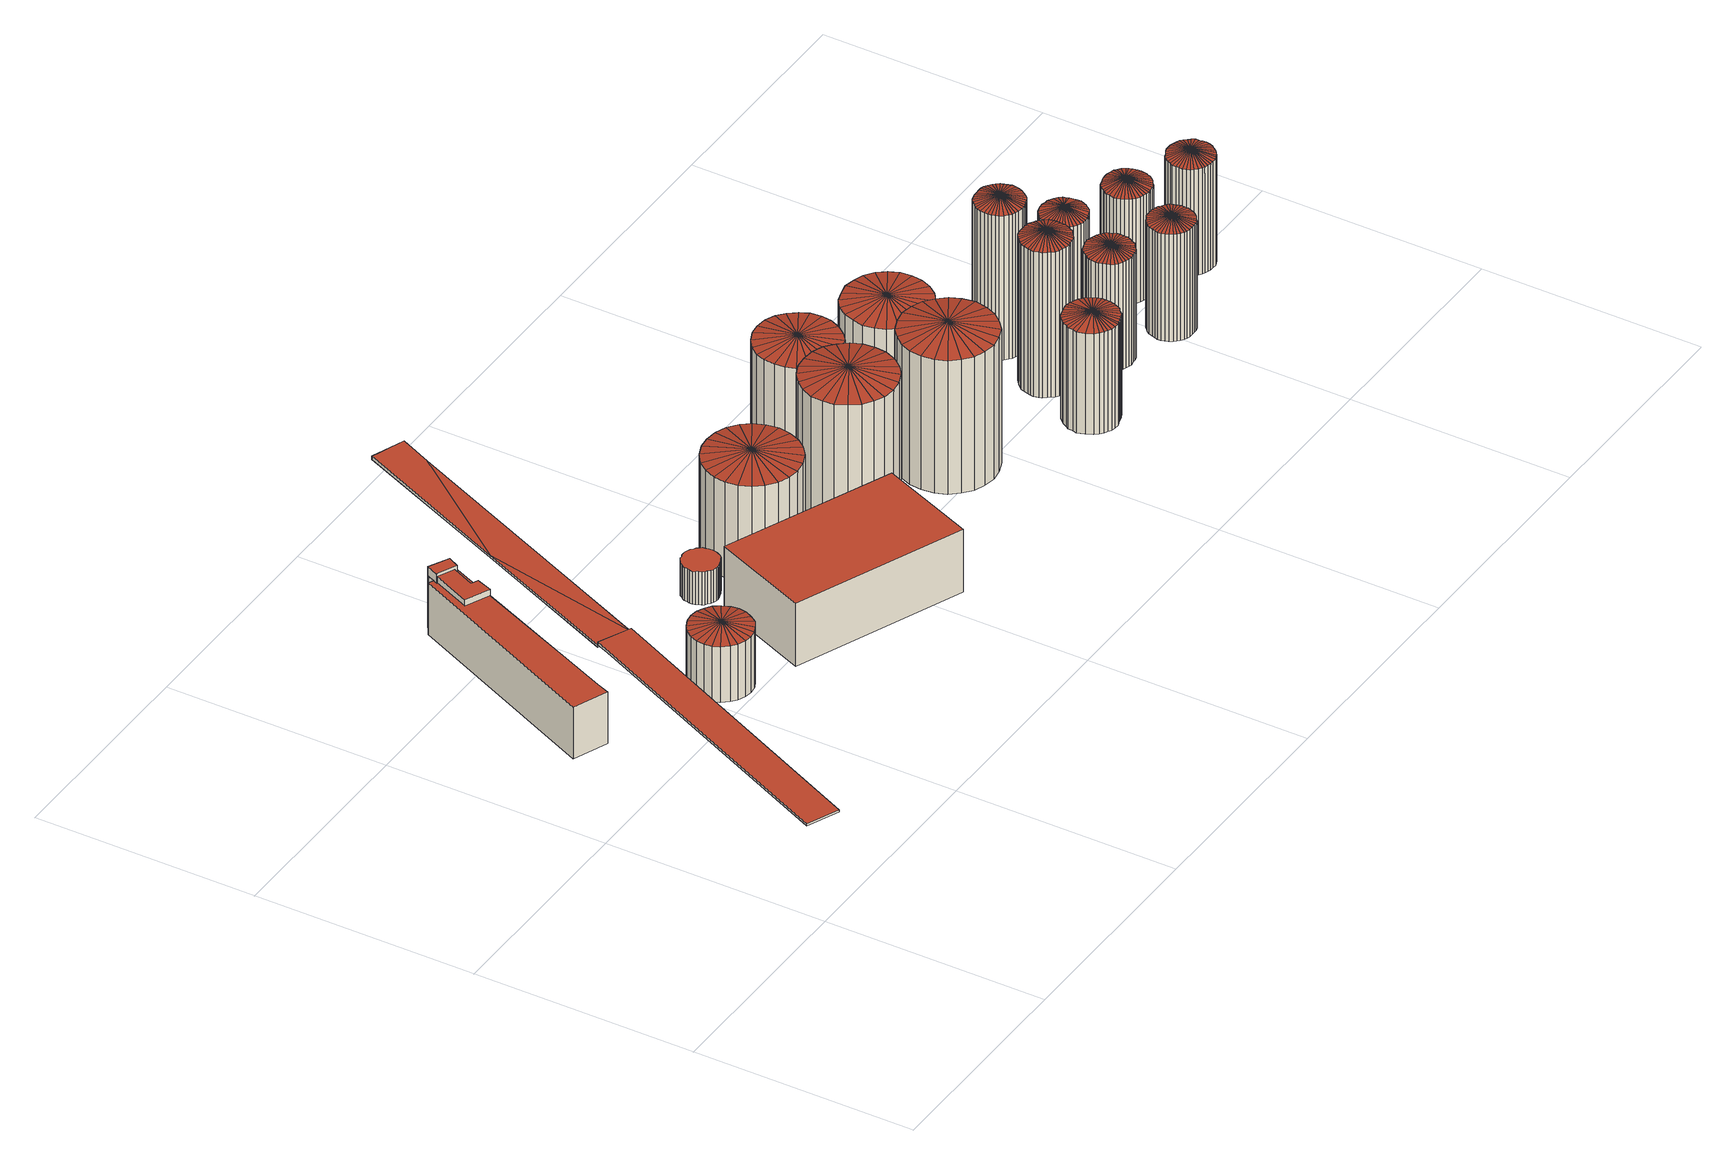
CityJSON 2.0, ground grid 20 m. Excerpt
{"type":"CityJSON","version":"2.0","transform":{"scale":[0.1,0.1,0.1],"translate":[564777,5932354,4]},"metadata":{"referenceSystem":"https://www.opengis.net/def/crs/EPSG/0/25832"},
"CityObjects":{
"building1":{"type":"Building","attributes":{"Grundfläche 2D":"63.641375","Grundhöhe NN":"4.697"},"children":["building1-1","building1-2","building1-3","building1-4"],"geometry":[{"type":"Solid","lod":"3","boundaries":[[[[0,1,2,3,4,5,6,7,8,9,10]],[[1,0,11,12]],[[4,3,2,1,12,13]],[[5,4,13,14]],[[6,5,14,15]],[[7,6,15,16]],[[8,7,16,17]],[[9,8,17,18]],[[10,9,18,19]],[[0,10,19,11]],[[11,19,18,17,16,15,14,13,12]]]],"semantics":{"surfaces":[{"type":"RoofSurface"},{"type":"WallSurface"},{"type":"GroundSurface"}],"values":[[0,1,1,1,1,1,1,1,1,1,2]]}}]},
"building1-1":{"type":"BuildingInstallation","parents":["building1"],"geometry":[{"type":"MultiSurface","lod":"3","boundaries":[[[20,21,22,23,24,25]],[[25,24,26,27]],[[27,2,20,25]],[[2,3,21,20]],[[3,28,22,21]],[[23,22,28,29]]],"semantics":{"surfaces":[{"type":"RoofSurface"},{"type":"WallSurface"}],"values":[0,1,1,1,1,1]}}]},
"building1-2":{"type":"BuildingInstallation","parents":["building1"],"geometry":[{"type":"MultiSurface","lod":"3","boundaries":[[[30,31,32,33,34]],[[7,8,35,32,31]],[[26,24,23,29,36,34,33,32,35]],[[36,5,6,30,34]],[[6,7,31,30]]],"semantics":{"surfaces":[{"type":"RoofSurface"},{"type":"WallSurface"}],"values":[0,1,1,1,1]}}]},
"building1-3":{"type":"BuildingInstallation","parents":["building1"],"geometry":[{"type":"MultiSurface","lod":"3","boundaries":[[[37,38,39,40]],[[41,42,38]],[[42,39,38]],[[37,40,43,44]],[[45,41,38,37,44,46]],[[42,41,45,47]],[[40,39,42,47,48,43]],[[43,48,44]],[[44,48,46]],[[46,47,45]],[[46,48,47]]],"semantics":{"surfaces":[{"type":"RoofSurface"},{"type":"WallSurface"},{"type":"OuterCeilingSurface"}],"values":[0,0,0,1,1,1,1,2,2,2,2]}}]},
"building1-4":{"type":"BuildingInstallation","parents":["building1"],"geometry":[{"type":"MultiSurface","lod":"3","boundaries":[[[49,50,51,52]],[[50,49,53,54]],[[51,50,54,42]],[[52,51,42,41]],[[53,49,52,41,55]],[[55,41,42,54,53]]],"semantics":{"surfaces":[{"type":"RoofSurface"},{"type":"WallSurface"},{"type":"OuterCeilingSurface"}],"values":[0,1,1,1,1,2]}}]},
"building2":{"type":"Building","attributes":{"Grundfläche 2D":"22.966986","Grundhöhe NN":"5.559"},"geometry":[{"type":"Solid","lod":"3","boundaries":[[[[56,57,58]],[[56,59,57]],[[56,58,60]],[[56,60,61]],[[56,61,62]],[[56,62,63]],[[56,63,64]],[[56,64,65]],[[56,65,66]],[[56,66,67]],[[56,67,68]],[[56,68,69]],[[56,69,70]],[[56,70,71]],[[56,71,72]],[[56,72,73]],[[56,73,74]],[[56,74,75]],[[56,75,76]],[[56,76,77]],[[56,77,78]],[[56,78,79]],[[56,79,80]],[[56,80,59]],[[81,82,58,57]],[[83,81,57,59]],[[84,83,59,80]],[[82,85,60,58]],[[85,86,61,60]],[[86,87,62,61]],[[87,88,63,62]],[[88,89,64,63]],[[89,90,65,64]],[[90,91,66,65]],[[91,92,67,66]],[[92,93,68,67]],[[93,94,69,68]],[[94,95,70,69]],[[95,96,71,70]],[[96,97,72,71]],[[97,98,73,72]],[[98,99,74,73]],[[99,100,75,74]],[[100,101,76,75]],[[101,102,77,76]],[[102,103,78,77]],[[103,104,79,78]],[[104,84,80,79]],[[99,98,97,96,95,94,93,92,91,90,89,88,87,86,85,82,81,83,84,104,103,102,101,100]]]],"semantics":{"surfaces":[{"type":"RoofSurface"},{"type":"WallSurface"},{"type":"GroundSurface"}],"values":[[0,0,0,0,0,0,0,0,0,0,0,0,0,0,0,0,0,0,0,0,0,0,0,0,1,1,1,1,1,1,1,1,1,1,1,1,1,1,1,1,1,1,1,1,1,1,1,1,2]]}}]},
"building3":{"type":"Building","attributes":{"Grundfläche 2D":"7.935526","Grundhöhe NN":"4.899"},"geometry":[{"type":"Solid","lod":"3","boundaries":[[[[105,106,107,108,109,110,111,112,113,114,115,116,117,118,119,120,121,122,123,124,125,126,127,128,129,130,131,132,133,134,135,136,137,138,139,140,141,142,143,144]],[[145,146,110,109]],[[146,147,111,110]],[[147,148,112,111]],[[148,149,113,112]],[[149,150,114,113]],[[150,151,115,114]],[[151,152,116,115]],[[152,153,117,116]],[[153,154,118,117]],[[154,155,119,118]],[[155,156,120,119]],[[156,157,121,120]],[[157,158,122,121]],[[158,159,123,122]],[[159,160,124,123]],[[160,161,125,124]],[[161,162,126,125]],[[162,163,127,126]],[[163,164,128,127]],[[164,165,129,128]],[[165,166,130,129]],[[166,167,131,130]],[[167,168,132,131]],[[168,169,133,132]],[[169,170,134,133]],[[170,171,135,134]],[[171,172,136,135]],[[172,173,137,136]],[[173,174,138,137]],[[174,175,139,138]],[[175,176,140,139]],[[176,177,141,140]],[[177,178,142,141]],[[178,179,143,142]],[[179,180,144,143]],[[180,181,105,144]],[[181,182,106,105]],[[183,145,109,108]],[[182,184,107,106]],[[184,183,108,107]],[[178,177,176,175,174,173,172,171,170,169,168,167,166,165,164,163,162,161,160,159,158,157,156,155,154,153,152,151,150,149,148,147,146,145,183,184,182,181,180,179]]]],"semantics":{"surfaces":[{"type":"RoofSurface"},{"type":"WallSurface"},{"type":"GroundSurface"}],"values":[[0,1,1,1,1,1,1,1,1,1,1,1,1,1,1,1,1,1,1,1,1,1,1,1,1,1,1,1,1,1,1,1,1,1,1,1,1,1,1,1,1,2]]}}]},
"building4":{"type":"Building","attributes":{"Grundfläche 2D":"152.375940","Grundhöhe NN":"5.144"},"geometry":[{"type":"Solid","lod":"3","boundaries":[[[[185,186,187,188]],[[189,190,188,187]],[[190,191,185,188]],[[191,192,186,185]],[[192,189,187,186]],[[192,191,190,189]]]],"semantics":{"surfaces":[{"type":"RoofSurface"},{"type":"WallSurface"},{"type":"GroundSurface"}],"values":[[0,1,1,1,1,2]]}}]},
"building5":{"type":"Building","attributes":{"Grundfläche 2D":"53.214764","Grundhöhe NN":"4.899"},"geometry":[{"type":"Solid","lod":"3","boundaries":[[[[193,194,195]],[[193,196,194]],[[193,195,197]],[[193,197,198]],[[193,198,199]],[[193,199,200]],[[193,200,201]],[[193,201,202]],[[193,202,203]],[[193,203,204]],[[193,204,205]],[[193,205,206]],[[193,206,207]],[[193,207,208]],[[193,208,209]],[[193,209,210]],[[193,210,211]],[[193,211,212]],[[193,212,213]],[[193,213,214]],[[193,214,215]],[[193,215,216]],[[193,216,217]],[[193,217,196]],[[218,219,195,194]],[[219,220,197,195]],[[221,218,194,196]],[[222,221,196,217]],[[220,223,198,197]],[[223,224,199,198]],[[224,225,200,199]],[[225,226,201,200]],[[226,227,202,201]],[[227,228,203,202]],[[228,229,204,203]],[[229,230,205,204]],[[230,231,206,205]],[[231,232,207,206]],[[232,233,208,207]],[[233,234,209,208]],[[234,235,210,209]],[[235,236,211,210]],[[236,237,212,211]],[[237,238,213,212]],[[238,239,214,213]],[[239,240,215,214]],[[240,241,216,215]],[[241,222,217,216]],[[234,233,232,231,230,229,228,227,226,225,224,223,220,219,218,221,222,241,240,239,238,237,236,235]]]],"semantics":{"surfaces":[{"type":"RoofSurface"},{"type":"WallSurface"},{"type":"GroundSurface"}],"values":[[0,0,0,0,0,0,0,0,0,0,0,0,0,0,0,0,0,0,0,0,0,0,0,0,1,1,1,1,1,1,1,1,1,1,1,1,1,1,1,1,1,1,1,1,1,1,1,1,2]]}}]},
"building6":{"type":"Building","attributes":{"Grundfläche 2D":"52.365851","Grundhöhe NN":"4.951"},"geometry":[{"type":"Solid","lod":"3","boundaries":[[[[242,243,244]],[[242,245,243]],[[242,244,246]],[[242,246,247]],[[242,247,248]],[[242,248,249]],[[242,249,250]],[[242,250,251]],[[242,251,252]],[[242,252,253]],[[242,253,254]],[[242,254,255]],[[242,255,256]],[[242,256,257]],[[242,257,258]],[[242,258,259]],[[242,259,260]],[[242,260,261]],[[242,261,262]],[[242,262,263]],[[242,263,264]],[[242,264,265]],[[242,265,266]],[[242,266,245]],[[267,268,244,243]],[[268,269,246,244]],[[269,270,247,246]],[[270,271,248,247]],[[271,272,249,248]],[[272,273,250,249]],[[273,274,251,250]],[[274,275,252,251]],[[275,276,253,252]],[[276,277,254,253]],[[277,278,255,254]],[[278,279,256,255]],[[279,280,257,256]],[[280,281,258,257]],[[281,282,259,258]],[[282,283,260,259]],[[283,284,261,260]],[[284,285,262,261]],[[285,286,263,262]],[[286,287,264,263]],[[287,288,265,264]],[[288,289,266,265]],[[290,267,243,245]],[[289,290,245,266]],[[273,272,271,270,269,268,267,290,289,288,287,286,285,284,283,282,281,280,279,278,277,276,275,274]]]],"semantics":{"surfaces":[{"type":"RoofSurface"},{"type":"WallSurface"},{"type":"GroundSurface"}],"values":[[0,0,0,0,0,0,0,0,0,0,0,0,0,0,0,0,0,0,0,0,0,0,0,0,1,1,1,1,1,1,1,1,1,1,1,1,1,1,1,1,1,1,1,1,1,1,1,1,2]]}}]},
"building7":{"type":"Building","attributes":{"Grundfläche 2D":"41.795520","Grundhöhe NN":"4.986"},"geometry":[{"type":"Solid","lod":"3","boundaries":[[[[291,292,293]],[[291,294,292]],[[291,293,295]],[[291,295,296]],[[291,296,297]],[[291,297,298]],[[291,298,299]],[[291,299,300]],[[291,300,301]],[[291,301,302]],[[291,302,303]],[[291,303,304]],[[291,304,305]],[[291,305,306]],[[291,306,307]],[[291,307,308]],[[291,308,309]],[[291,309,310]],[[291,310,311]],[[291,311,312]],[[291,312,313]],[[291,313,314]],[[291,314,315]],[[291,315,294]],[[316,317,293,292]],[[317,318,295,293]],[[319,316,292,294]],[[320,319,294,315]],[[318,321,296,295]],[[321,322,297,296]],[[322,323,298,297]],[[323,324,299,298]],[[324,325,300,299]],[[325,326,301,300]],[[326,327,302,301]],[[327,328,303,302]],[[328,329,304,303]],[[329,330,305,304]],[[330,331,306,305]],[[331,332,307,306]],[[332,333,308,307]],[[333,334,309,308]],[[334,335,310,309]],[[335,336,311,310]],[[336,337,312,311]],[[337,338,313,312]],[[338,339,314,313]],[[339,320,315,314]],[[334,333,332,331,330,329,328,327,326,325,324,323,322,321,318,317,316,319,320,339,338,337,336,335]]]],"semantics":{"surfaces":[{"type":"RoofSurface"},{"type":"WallSurface"},{"type":"GroundSurface"}],"values":[[0,0,0,0,0,0,0,0,0,0,0,0,0,0,0,0,0,0,0,0,0,0,0,0,1,1,1,1,1,1,1,1,1,1,1,1,1,1,1,1,1,1,1,1,1,1,1,1,2]]}}]},
"building8":{"type":"Building","attributes":{"Grundfläche 2D":"53.619139","Grundhöhe NN":"4.999"},"geometry":[{"type":"Solid","lod":"3","boundaries":[[[[340,341,342]],[[340,343,341]],[[340,342,344]],[[340,344,345]],[[340,345,346]],[[340,346,347]],[[340,347,348]],[[340,348,349]],[[340,349,350]],[[340,350,351]],[[340,351,352]],[[340,352,353]],[[340,353,354]],[[340,354,355]],[[340,355,356]],[[340,356,357]],[[340,357,358]],[[340,358,359]],[[340,359,360]],[[340,360,361]],[[340,361,362]],[[340,362,363]],[[340,363,364]],[[340,364,343]],[[365,366,342,341]],[[367,365,341,343]],[[366,368,344,342]],[[368,369,345,344]],[[369,370,346,345]],[[370,371,347,346]],[[371,372,348,347]],[[372,373,349,348]],[[373,374,350,349]],[[374,375,351,350]],[[375,376,352,351]],[[376,377,353,352]],[[377,378,354,353]],[[378,379,355,354]],[[379,380,356,355]],[[380,381,357,356]],[[381,382,358,357]],[[382,383,359,358]],[[383,384,360,359]],[[384,385,361,360]],[[385,386,362,361]],[[386,387,363,362]],[[387,388,364,363]],[[388,367,343,364]],[[380,379,378,377,376,375,374,373,372,371,370,369,368,366,365,367,388,387,386,385,384,383,382,381]]]],"semantics":{"surfaces":[{"type":"RoofSurface"},{"type":"WallSurface"},{"type":"GroundSurface"}],"values":[[0,0,0,0,0,0,0,0,0,0,0,0,0,0,0,0,0,0,0,0,0,0,0,0,1,1,1,1,1,1,1,1,1,1,1,1,1,1,1,1,1,1,1,1,1,1,1,1,2]]}}]},
"building9":{"type":"Building","attributes":{"Grundfläche 2D":"44.186724","Grundhöhe NN":"5.047"},"geometry":[{"type":"Solid","lod":"3","boundaries":[[[[389,390,391]],[[389,392,390]],[[389,391,393]],[[389,393,394]],[[389,394,395]],[[389,395,396]],[[389,396,397]],[[389,397,398]],[[389,398,399]],[[389,399,400]],[[389,400,401]],[[389,401,402]],[[389,402,403]],[[389,403,404]],[[389,404,405]],[[389,405,406]],[[389,406,407]],[[389,407,408]],[[389,408,409]],[[389,409,410]],[[389,410,411]],[[389,411,412]],[[389,412,413]],[[389,413,392]],[[414,415,391,390]],[[416,414,390,392]],[[417,416,392,413]],[[415,418,393,391]],[[418,419,394,393]],[[419,420,395,394]],[[420,421,396,395]],[[421,422,397,396]],[[422,423,398,397]],[[423,424,399,398]],[[424,425,400,399]],[[425,426,401,400]],[[426,427,402,401]],[[427,428,403,402]],[[428,429,404,403]],[[429,430,405,404]],[[430,431,406,405]],[[431,432,407,406]],[[432,433,408,407]],[[433,434,409,408]],[[434,435,410,409]],[[435,436,411,410]],[[436,437,412,411]],[[437,417,413,412]],[[432,431,430,429,428,427,426,425,424,423,422,421,420,419,418,415,414,416,417,437,436,435,434,433]]]],"semantics":{"surfaces":[{"type":"RoofSurface"},{"type":"WallSurface"},{"type":"GroundSurface"}],"values":[[0,0,0,0,0,0,0,0,0,0,0,0,0,0,0,0,0,0,0,0,0,0,0,0,1,1,1,1,1,1,1,1,1,1,1,1,1,1,1,1,1,1,1,1,1,1,1,1,2]]}}]},
"building10":{"type":"Building","attributes":{"Grundfläche 2D":"17.653389","Grundhöhe NN":"5.239"},"geometry":[{"type":"Solid","lod":"3","boundaries":[[[[438,439,440]],[[438,441,439]],[[438,440,442]],[[438,442,443]],[[438,443,444]],[[438,444,445]],[[438,445,446]],[[438,446,447]],[[438,447,448]],[[438,448,449]],[[438,449,450]],[[438,450,451]],[[438,451,452]],[[438,452,453]],[[438,453,454]],[[438,454,455]],[[438,455,456]],[[438,456,457]],[[438,457,458]],[[438,458,459]],[[438,459,460]],[[438,460,461]],[[438,461,462]],[[438,462,463]],[[438,463,464]],[[438,464,465]],[[438,465,466]],[[438,466,467]],[[438,467,468]],[[438,468,469]],[[438,469,470]],[[438,470,471]],[[438,471,472]],[[438,472,473]],[[438,473,474]],[[438,474,475]],[[438,475,441]],[[476,477,440,439]],[[477,478,442,440]],[[478,479,443,442]],[[479,480,444,443]],[[481,476,439,441]],[[480,482,445,444]],[[482,483,446,445]],[[483,484,447,446]],[[484,485,448,447]],[[485,486,449,448]],[[486,487,450,449]],[[487,488,451,450]],[[488,489,452,451]],[[489,490,453,452]],[[490,491,454,453]],[[491,492,455,454]],[[492,493,456,455]],[[493,494,457,456]],[[494,495,458,457]],[[495,496,459,458]],[[496,497,460,459]],[[497,498,461,460]],[[498,499,462,461]],[[499,500,463,462]],[[500,501,464,463]],[[501,502,465,464]],[[502,503,466,465]],[[503,504,467,466]],[[504,505,468,467]],[[505,506,469,468]],[[506,507,470,469]],[[507,508,471,470]],[[508,509,472,471]],[[509,510,473,472]],[[510,511,474,473]],[[511,512,475,474]],[[512,481,441,475]],[[505,504,503,502,501,500,499,498,497,496,495,494,493,492,491,490,489,488,487,486,485,484,483,482,480,479,478,477,476,481,512,511,510,509,508,507,506]]]],"semantics":{"surfaces":[{"type":"RoofSurface"},{"type":"WallSurface"},{"type":"GroundSurface"}],"values":[[0,0,0,0,0,0,0,0,0,0,0,0,0,0,0,0,0,0,0,0,0,0,0,0,0,0,0,0,0,0,0,0,0,0,0,0,0,1,1,1,1,1,1,1,1,1,1,1,1,1,1,1,1,1,1,1,1,1,1,1,1,1,1,1,1,1,1,1,1,1,1,1,1,1,2]]}}]},
"building11":{"type":"Building","attributes":{"Grundfläche 2D":"14.456993","Grundhöhe NN":"5.071"},"geometry":[{"type":"Solid","lod":"3","boundaries":[[[[513,514,515]],[[515,514,516]],[[517,514,513]],[[518,514,517]],[[519,514,518]],[[520,514,519]],[[521,514,520]],[[522,514,521]],[[523,514,522]],[[524,514,523]],[[525,514,524]],[[526,514,525]],[[526,527,514]],[[528,514,527]],[[529,514,528]],[[529,530,514]],[[531,514,530]],[[532,514,531]],[[533,514,532]],[[534,514,533]],[[535,514,534]],[[535,536,514]],[[537,514,536]],[[538,514,537]],[[539,514,538]],[[540,514,539]],[[541,514,540]],[[542,514,541]],[[543,514,542]],[[544,514,543]],[[545,514,544]],[[546,514,545]],[[547,514,546]],[[547,548,514]],[[549,514,548]],[[550,514,549]],[[551,514,550]],[[552,514,551]],[[553,514,552]],[[516,514,553]],[[554,555,513,515]],[[555,556,517,513]],[[556,557,518,517]],[[557,558,519,518]],[[559,554,515,516]],[[558,560,520,519]],[[560,561,521,520]],[[561,562,522,521]],[[562,563,523,522]],[[563,564,524,523]],[[564,565,525,524]],[[565,566,526,525]],[[566,567,527,526]],[[567,568,528,527]],[[568,569,529,528]],[[569,570,530,529]],[[570,571,531,530]],[[571,572,532,531]],[[572,573,533,532]],[[573,574,534,533]],[[574,575,535,534]],[[575,576,536,535]],[[576,577,537,536]],[[577,578,538,537]],[[578,579,539,538]],[[579,580,540,539]],[[580,581,541,540]],[[581,582,542,541]],[[582,583,543,542]],[[583,584,544,543]],[[584,585,545,544]],[[585,586,546,545]],[[586,587,547,546]],[[587,588,548,547]],[[588,589,549,548]],[[589,590,550,549]],[[590,591,551,550]],[[591,592,552,551]],[[592,593,553,552]],[[593,559,516,553]],[[583,582,581,580,579,578,577,576,575,574,573,572,571,570,569,568,567,566,565,564,563,562,561,560,558,557,556,555,554,559,593,592,591,590,589,588,587,586,585,584]]]],"semantics":{"surfaces":[{"type":"RoofSurface"},{"type":"WallSurface"},{"type":"GroundSurface"}],"values":[[0,0,0,0,0,0,0,0,0,0,0,0,0,0,0,0,0,0,0,0,0,0,0,0,0,0,0,0,0,0,0,0,0,0,0,0,0,0,0,0,1,1,1,1,1,1,1,1,1,1,1,1,1,1,1,1,1,1,1,1,1,1,1,1,1,1,1,1,1,1,1,1,1,1,1,1,1,1,1,1,2]]}}]},
"building12":{"type":"Building","attributes":{"Grundfläche 2D":"13.999840","Grundhöhe NN":"5.195"},"geometry":[{"type":"Solid","lod":"3","boundaries":[[[[594,595,596]],[[594,597,595]],[[594,596,598]],[[594,598,599]],[[594,599,600]],[[594,600,601]],[[594,601,602]],[[594,602,603]],[[594,603,604]],[[594,604,605]],[[594,605,606]],[[594,606,607]],[[594,607,608]],[[594,608,609]],[[594,609,610]],[[594,610,611]],[[594,611,612]],[[594,612,613]],[[594,613,614]],[[594,614,615]],[[594,615,616]],[[594,616,617]],[[594,617,618]],[[594,618,619]],[[594,619,620]],[[594,620,621]],[[594,621,622]],[[594,622,623]],[[594,623,624]],[[594,624,625]],[[594,625,626]],[[594,626,627]],[[594,627,628]],[[594,628,629]],[[594,629,630]],[[594,630,631]],[[594,631,632]],[[594,632,633]],[[594,633,634]],[[594,634,597]],[[635,636,596,595]],[[636,637,598,596]],[[637,638,599,598]],[[638,639,600,599]],[[639,640,601,600]],[[640,641,602,601]],[[641,642,603,602]],[[642,643,604,603]],[[643,644,605,604]],[[644,645,606,605]],[[645,646,607,606]],[[646,647,608,607]],[[647,648,609,608]],[[648,649,610,609]],[[649,650,611,610]],[[650,651,612,611]],[[651,652,613,612]],[[652,653,614,613]],[[653,654,615,614]],[[654,655,616,615]],[[655,656,617,616]],[[656,657,618,617]],[[657,658,619,618]],[[658,659,620,619]],[[659,660,621,620]],[[660,661,622,621]],[[661,662,623,622]],[[662,663,624,623]],[[663,664,625,624]],[[664,665,626,625]],[[665,666,627,626]],[[666,667,628,627]],[[667,668,629,628]],[[668,669,630,629]],[[669,670,631,630]],[[671,635,595,597]],[[670,672,632,631]],[[672,673,633,632]],[[673,674,634,633]],[[674,671,597,634]],[[664,663,662,661,660,659,658,657,656,655,654,653,652,651,650,649,648,647,646,645,644,643,642,641,640,639,638,637,636,635,671,674,673,672,670,669,668,667,666,665]]]],"semantics":{"surfaces":[{"type":"RoofSurface"},{"type":"WallSurface"},{"type":"GroundSurface"}],"values":[[0,0,0,0,0,0,0,0,0,0,0,0,0,0,0,0,0,0,0,0,0,0,0,0,0,0,0,0,0,0,0,0,0,0,0,0,0,0,0,0,1,1,1,1,1,1,1,1,1,1,1,1,1,1,1,1,1,1,1,1,1,1,1,1,1,1,1,1,1,1,1,1,1,1,1,1,1,1,1,1,2]]}}]},
"building13":{"type":"Building","attributes":{"Grundfläche 2D":"13.388373","Grundhöhe NN":"4.975"},"geometry":[{"type":"Solid","lod":"3","boundaries":[[[[675,676,677]],[[677,676,678]],[[679,676,675]],[[680,676,679]],[[681,676,680]],[[682,676,681]],[[682,683,676]],[[684,676,683]],[[685,676,684]],[[686,676,685]],[[687,676,686]],[[688,676,687]],[[689,676,688]],[[690,676,689]],[[690,691,676]],[[692,676,691]],[[693,676,692]],[[694,676,693]],[[695,676,694]],[[696,676,695]],[[697,676,696]],[[698,676,697]],[[699,676,698]],[[699,700,676]],[[701,676,700]],[[702,676,701]],[[703,676,702]],[[704,676,703]],[[704,705,676]],[[706,676,705]],[[706,707,676]],[[708,676,707]],[[709,676,708]],[[709,710,676]],[[711,676,710]],[[712,676,711]],[[712,713,676]],[[714,676,713]],[[714,715,676]],[[678,676,715]],[[716,717,675,677]],[[717,718,679,675]],[[718,719,680,679]],[[720,716,677,678]],[[721,720,678,715]],[[719,722,681,680]],[[722,723,682,681]],[[723,724,683,682]],[[724,725,684,683]],[[725,726,685,684]],[[726,727,686,685]],[[727,728,687,686]],[[728,729,688,687]],[[729,730,689,688]],[[730,731,690,689]],[[731,732,691,690]],[[732,733,692,691]],[[733,734,693,692]],[[734,735,694,693]],[[735,736,695,694]],[[736,737,696,695]],[[737,738,697,696]],[[738,739,698,697]],[[739,740,699,698]],[[740,741,700,699]],[[741,742,701,700]],[[742,743,702,701]],[[743,744,703,702]],[[744,745,704,703]],[[745,746,705,704]],[[746,747,706,705]],[[747,748,707,706]],[[748,749,708,707]],[[749,750,709,708]],[[750,751,710,709]],[[751,752,711,710]],[[752,753,712,711]],[[753,754,713,712]],[[754,755,714,713]],[[755,721,715,714]],[[750,749,748,747,746,745,744,743,742,741,740,739,738,737,736,735,734,733,732,731,730,729,728,727,726,725,724,723,722,719,718,717,716,720,721,755,754,753,752,751]]]],"semantics":{"surfaces":[{"type":"RoofSurface"},{"type":"WallSurface"},{"type":"GroundSurface"}],"values":[[0,0,0,0,0,0,0,0,0,0,0,0,0,0,0,0,0,0,0,0,0,0,0,0,0,0,0,0,0,0,0,0,0,0,0,0,0,0,0,0,1,1,1,1,1,1,1,1,1,1,1,1,1,1,1,1,1,1,1,1,1,1,1,1,1,1,1,1,1,1,1,1,1,1,1,1,1,1,1,1,2]]}}]},
"building14":{"type":"Building","attributes":{"Grundfläche 2D":"12.405000","Grundhöhe NN":"5.088"},"geometry":[{"type":"Solid","lod":"3","boundaries":[[[[756,757,758]],[[756,759,757]],[[756,758,760]],[[756,760,761]],[[756,761,762]],[[756,762,763]],[[756,763,764]],[[756,764,765]],[[756,765,766]],[[756,766,767]],[[756,767,768]],[[756,768,769]],[[756,769,770]],[[756,770,771]],[[756,771,772]],[[756,772,773]],[[756,773,774]],[[756,774,775]],[[756,775,776]],[[756,776,777]],[[756,777,778]],[[756,778,779]],[[756,779,780]],[[756,780,781]],[[756,781,782]],[[756,782,783]],[[756,783,784]],[[756,784,785]],[[756,785,786]],[[756,786,787]],[[756,787,788]],[[756,788,789]],[[756,789,790]],[[756,790,791]],[[756,791,792]],[[756,792,759]],[[793,794,758,757]],[[794,795,760,758]],[[795,796,761,760]],[[796,797,762,761]],[[797,798,763,762]],[[798,799,764,763]],[[799,800,765,764]],[[800,801,766,765]],[[801,802,767,766]],[[802,803,768,767]],[[803,804,769,768]],[[804,805,770,769]],[[805,806,771,770]],[[806,807,772,771]],[[807,808,773,772]],[[808,809,774,773]],[[809,810,775,774]],[[810,811,776,775]],[[811,812,777,776]],[[812,813,778,777]],[[813,814,779,778]],[[814,815,780,779]],[[815,816,781,780]],[[816,817,782,781]],[[817,818,783,782]],[[818,819,784,783]],[[819,820,785,784]],[[820,821,786,785]],[[821,822,787,786]],[[822,823,788,787]],[[823,824,789,788]],[[824,825,790,789]],[[826,793,757,759]],[[825,827,791,790]],[[827,828,792,791]],[[828,826,759,792]],[[822,821,820,819,818,817,816,815,814,813,812,811,810,809,808,807,806,805,804,803,802,801,800,799,798,797,796,795,794,793,826,828,827,825,824,823]]]],"semantics":{"surfaces":[{"type":"RoofSurface"},{"type":"WallSurface"},{"type":"GroundSurface"}],"values":[[0,0,0,0,0,0,0,0,0,0,0,0,0,0,0,0,0,0,0,0,0,0,0,0,0,0,0,0,0,0,0,0,0,0,0,0,1,1,1,1,1,1,1,1,1,1,1,1,1,1,1,1,1,1,1,1,1,1,1,1,1,1,1,1,1,1,1,1,1,1,1,1,2]]}}]},
"building15":{"type":"Building","attributes":{"Grundfläche 2D":"12.402515","Grundhöhe NN":"4.959"},"geometry":[{"type":"Solid","lod":"3","boundaries":[[[[829,830,831]],[[831,830,832]],[[833,830,829]],[[834,830,833]],[[835,830,834]],[[836,830,835]],[[837,830,836]],[[838,830,837]],[[839,830,838]],[[840,830,839]],[[841,830,840]],[[842,830,841]],[[843,830,842]],[[844,830,843]],[[845,830,844]],[[846,830,845]],[[847,830,846]],[[848,830,847]],[[849,830,848]],[[850,830,849]],[[851,830,850]],[[852,830,851]],[[853,830,852]],[[854,830,853]],[[854,855,830]],[[856,830,855]],[[857,830,856]],[[858,830,857]],[[858,859,830]],[[860,830,859]],[[861,830,860]],[[862,830,861]],[[863,830,862]],[[864,830,863]],[[865,830,864]],[[865,866,830]],[[867,830,866]],[[868,830,867]],[[869,830,868]],[[832,830,869]],[[870,871,829,831]],[[871,872,833,829]],[[872,873,834,833]],[[873,874,835,834]],[[875,870,831,832]],[[874,876,836,835]],[[876,877,837,836]],[[877,878,838,837]],[[878,879,839,838]],[[879,880,840,839]],[[880,881,841,840]],[[881,882,842,841]],[[882,883,843,842]],[[883,884,844,843]],[[884,885,845,844]],[[885,886,846,845]],[[886,887,847,846]],[[887,888,848,847]],[[888,889,849,848]],[[889,890,850,849]],[[890,891,851,850]],[[891,892,852,851]],[[892,893,853,852]],[[893,894,854,853]],[[894,895,855,854]],[[895,896,856,855]],[[896,897,857,856]],[[897,898,858,857]],[[898,899,859,858]],[[899,900,860,859]],[[900,901,861,860]],[[901,902,862,861]],[[902,903,863,862]],[[903,904,864,863]],[[904,905,865,864]],[[905,906,866,865]],[[906,907,867,866]],[[907,908,868,867]],[[908,909,869,868]],[[909,875,832,869]],[[900,899,898,897,896,895,894,893,892,891,890,889,888,887,886,885,884,883,882,881,880,879,878,877,876,874,873,872,871,870,875,909,908,907,906,905,904,903,902,901]]]],"semantics":{"surfaces":[{"type":"RoofSurface"},{"type":"WallSurface"},{"type":"GroundSurface"}],"values":[[0,0,0,0,0,0,0,0,0,0,0,0,0,0,0,0,0,0,0,0,0,0,0,0,0,0,0,0,0,0,0,0,0,0,0,0,0,0,0,0,1,1,1,1,1,1,1,1,1,1,1,1,1,1,1,1,1,1,1,1,1,1,1,1,1,1,1,1,1,1,1,1,1,1,1,1,1,1,1,1,2]]}}]},
"building16":{"type":"Building","attributes":{"Grundfläche 2D":"13.069929","Grundhöhe NN":"5.067"},"geometry":[{"type":"Solid","lod":"3","boundaries":[[[[910,911,912]],[[913,911,910]],[[914,911,913]],[[915,911,914]],[[916,911,915]],[[917,911,916]],[[918,911,917]],[[919,911,918]],[[920,911,919]],[[921,911,920]],[[922,911,921]],[[923,911,922]],[[924,911,923]],[[925,911,924]],[[926,911,925]],[[927,911,926]],[[928,911,927]],[[929,911,928]],[[930,911,929]],[[931,911,930]],[[932,911,931]],[[932,933,911]],[[934,911,933]],[[935,911,934]],[[936,911,935]],[[911,936,937,938]],[[939,911,938]],[[940,911,939]],[[941,911,940]],[[942,911,941]],[[943,911,942]],[[944,911,943]],[[945,911,944]],[[946,911,945]],[[947,911,946]],[[948,911,947]],[[949,911,948]],[[950,911,949]],[[950,951,911]],[[912,911,951]],[[913,910,952,953]],[[914,913,953,954]],[[915,914,954,955]],[[916,915,955,956]],[[917,916,956,957]],[[918,917,957,958]],[[919,918,958,959]],[[920,919,959,960]],[[921,920,960,961]],[[922,921,961,962]],[[923,922,962,963]],[[924,923,963,964]],[[925,924,964,965]],[[926,925,965,966]],[[927,926,966,967]],[[928,927,967,968]],[[929,928,968,969]],[[930,929,969,970]],[[931,930,970,971]],[[932,931,971,972]],[[933,932,972,973]],[[934,933,973,974]],[[935,934,974,975]],[[936,935,975,976]],[[938,937,936,976,977]],[[939,938,977,978]],[[940,939,978,979]],[[941,940,979,980]],[[942,941,980,981]],[[943,942,981,982]],[[944,943,982,983]],[[945,944,983,984]],[[946,945,984,985]],[[947,946,985,986]],[[948,947,986,987]],[[910,912,988,952]],[[949,948,987,989]],[[950,949,989,990]],[[951,950,990,991]],[[912,951,991,988]],[[987,986,985,984,983,982,981,980,979,978,977,976,975,974,973,972,971,970,969,968,967,966,965,964,963,962,961,960,959,958,957,956,955,954,953,952,988,991,990,989]]]],"semantics":{"surfaces":[{"type":"RoofSurface"},{"type":"WallSurface"},{"type":"GroundSurface"}],"values":[[0,0,0,0,0,0,0,0,0,0,0,0,0,0,0,0,0,0,0,0,0,0,0,0,0,0,0,0,0,0,0,0,0,0,0,0,0,0,0,0,1,1,1,1,1,1,1,1,1,1,1,1,1,1,1,1,1,1,1,1,1,1,1,1,1,1,1,1,1,1,1,1,1,1,1,1,1,1,1,1,2]]}}]},
"building17":{"type":"Building","attributes":{"Grundfläche 2D":"12.557072","Grundhöhe NN":"5.048"},"geometry":[{"type":"Solid","lod":"3","boundaries":[[[[992,993,994]],[[993,995,994]],[[996,993,992]],[[997,993,996]],[[998,993,997]],[[999,993,998]],[[1000,993,999]],[[1001,993,1000]],[[1002,993,1001]],[[1003,993,1002]],[[1003,1004,993]],[[1005,993,1004]],[[1006,993,1005]],[[1007,993,1006]],[[1008,993,1007]],[[993,1008,1009,1010]],[[1011,993,1010]],[[1012,993,1011]],[[1013,993,1012]],[[1014,993,1013]],[[1015,993,1014]],[[1015,1016,993]],[[1017,993,1016]],[[1018,993,1017]],[[1018,1019,993]],[[1020,993,1019]],[[1021,993,1020]],[[1022,993,1021]],[[1023,993,1022]],[[1024,993,1023]],[[1025,993,1024]],[[1026,993,1025]],[[1027,993,1026]],[[1028,993,1027]],[[1028,1029,993]],[[1030,993,1029]],[[1031,993,1030]],[[1032,993,1031]],[[1033,993,1032]],[[995,993,1033]],[[992,994,1034,1035]],[[996,992,1035,1036]],[[997,996,1036,1037]],[[998,997,1037,1038]],[[994,995,1039,1034]],[[999,998,1038,1040]],[[1000,999,1040,1041]],[[1001,1000,1041,1042]],[[1002,1001,1042,1043]],[[1003,1002,1043,1044]],[[1004,1003,1044,1045]],[[1005,1004,1045,1046]],[[1006,1005,1046,1047]],[[1007,1006,1047,1048]],[[1008,1007,1048,1049]],[[1010,1009,1008,1049,1050]],[[1011,1010,1050,1051]],[[1012,1011,1051,1052]],[[1013,1012,1052,1053]],[[1014,1013,1053,1054]],[[1015,1014,1054,1055]],[[1016,1015,1055,1056]],[[1017,1016,1056,1057]],[[1018,1017,1057,1058]],[[1019,1018,1058,1059]],[[1020,1019,1059,1060]],[[1021,1020,1060,1061]],[[1022,1021,1061,1062]],[[1023,1022,1062,1063]],[[1024,1023,1063,1064]],[[1025,1024,1064,1065]],[[1026,1025,1065,1066]],[[1027,1026,1066,1067]],[[1028,1027,1067,1068]],[[1029,1028,1068,1069]],[[1030,1029,1069,1070]],[[1031,1030,1070,1071]],[[1032,1031,1071,1072]],[[1033,1032,1072,1073]],[[995,1033,1073,1039]],[[1065,1064,1063,1062,1061,1060,1059,1058,1057,1056,1055,1054,1053,1052,1051,1050,1049,1048,1047,1046,1045,1044,1043,1042,1041,1040,1038,1037,1036,1035,1034,1039,1073,1072,1071,1070,1069,1068,1067,1066]]]],"semantics":{"surfaces":[{"type":"RoofSurface"},{"type":"WallSurface"},{"type":"GroundSurface"}],"values":[[0,0,0,0,0,0,0,0,0,0,0,0,0,0,0,0,0,0,0,0,0,0,0,0,0,0,0,0,0,0,0,0,0,0,0,0,0,0,0,0,1,1,1,1,1,1,1,1,1,1,1,1,1,1,1,1,1,1,1,1,1,1,1,1,1,1,1,1,1,1,1,1,1,1,1,1,1,1,1,1,2]]}}]}
},
"vertices":[
[114,266,57],[119,278,57],[176,410,57],[181,424,57],[192,449,57],[188,450,57],[191,456,57],[173,465,57],[170,458,57],[165,460,57],[83,279,57],[114,266,7],[119,278,7],[192,449,7],[188,450,7],[191,456,7],[173,465,7],[170,458,7],[165,460,7],[83,279,7],
[176,410,63],[181,424,63],[175,427,63],[184,447,63],[169,454,63],[154,420,63],[169,454,57],[154,420,57],[175,427,57],[184,447,57],
[191,456,66],[173,465,66],[168,454,66],[169,454,66],[186,446,66],[168,454,57],[186,446,57],
[238,555,98],[176,410,96],[254,514,99],[267,543,99],[119,278,95],[148,265,95],[267,543,97],[238,555,95],[119,278,93],[176,410,94],[148,265,93],[254,514,96],
[1,17,95],[30,5,95],[148,265,98],[119,278,98],[1,17,93],[30,5,93],[114,266,95],
[219,225,75],[226,199,70],[232,202,70],[219,198,70],[238,206,70],[242,212,70],[245,218,70],[246,225,70],[245,232,70],[242,239,70],[238,245,70],[232,249,70],[226,252,70],[219,253,70],[212,252,70],[205,249,70],[200,245,70],[195,239,70],[192,232,70],[192,225,70],[192,218,70],[195,212,70],[200,206,70],[205,202,70],[212,199,70],[226,199,16],[232,202,16],[219,198,16],[212,199,16],[238,206,16],[242,212,16],[245,218,16],[246,225,16],[245,232,16],[242,239,16],[238,245,16],[232,249,16],[226,252,16],[219,253,16],[212,252,16],[205,249,16],[200,245,16],[195,239,16],[192,232,16],[192,225,16],[192,218,16],[195,212,16],[200,206,16],[205,202,16],
[332,313,41],[331,315,41],[329,316,41],[327,318,41],[325,319,41],[322,320,41],[320,320,41],[317,320,41],[315,319,41],[313,319,41],[310,317,41],[308,316,41],[307,314,41],[305,312,41],[304,310,41],[304,307,41],[303,305,41],[303,302,41],[304,300,41],[305,298,41],[306,295,41],[307,293,41],[309,292,41],[311,290,41],[313,289,41],[316,288,41],[318,288,41],[321,288,41],[323,289,41],[326,290,41],[328,291,41],[330,292,41],[332,294,41],[333,296,41],[334,298,41],[335,301,41],[335,303,41],[335,306,41],[334,308,41],[334,311,41],[325,319,9],[322,320,9],[320,320,9],[317,320,9],[315,319,9],[313,319,9],[310,317,9],[308,316,9],[307,314,9],[305,312,9],[304,310,9],[304,307,9],[303,305,9],[303,302,9],[304,300,9],[305,298,9],[306,295,9],[307,293,9],[309,292,9],[311,290,9],[313,289,9],[316,288,9],[318,288,9],[321,288,9],[323,289,9],[326,290,9],[328,291,9],[330,292,9],[332,294,9],[333,296,9],[334,298,9],[335,301,9],[335,303,9],[335,306,9],[334,308,9],[334,311,9],[332,313,9],[331,315,9],[327,318,9],[329,316,9],
[458,213,72],[308,276,72],[272,189,72],[423,127,72],[272,189,11],[423,127,11],[458,213,11],[308,276,11],
[387,298,108],[417,269,102],[423,277,102],[408,262,102],[427,287,102],[429,298,102],[427,309,102],[423,319,102],[417,327,102],[408,334,102],[398,338,102],[387,339,102],[377,338,102],[367,334,102],[358,327,102],[352,319,102],[347,309,102],[346,298,102],[347,287,102],[352,277,102],[358,269,102],[367,262,102],[377,258,102],[387,256,102],[398,258,102],[417,269,9],[423,277,9],[427,287,9],[408,262,9],[398,258,9],[429,298,9],[427,309,9],[423,319,9],[417,327,9],[408,334,9],[398,338,9],[387,339,9],[377,338,9],[367,334,9],[358,327,9],[352,319,9],[347,309,9],[346,298,9],[347,287,9],[352,277,9],[358,269,9],[367,262,9],[377,258,9],[387,256,9],
[473,261,148],[462,222,140],[473,220,140],[453,226,140],[484,222,140],[494,226,140],[502,232,140],[509,241,140],[513,251,140],[514,261,140],[513,272,140],[509,282,140],[502,290,140],[494,297,140],[484,301,140],[473,302,140],[462,301,140],[453,297,140],[444,290,140],[438,282,140],[433,272,140],[432,261,140],[433,251,140],[438,241,140],[444,232,140],[462,222,10],[473,220,10],[484,222,10],[494,226,10],[502,232,10],[509,241,10],[513,251,10],[514,261,10],[513,272,10],[509,282,10],[502,290,10],[494,297,10],[484,301,10],[473,302,10],[462,301,10],[453,297,10],[444,290,10],[438,282,10],[433,272,10],[432,261,10],[433,251,10],[438,241,10],[444,232,10],[453,226,10],
[522,337,119],[548,311,113],[554,319,113],[541,305,113],[558,328,113],[559,337,113],[558,347,113],[554,355,113],[548,363,113],[541,369,113],[532,373,113],[522,374,113],[513,373,113],[504,369,113],[496,363,113],[490,355,113],[487,347,113],[486,337,113],[487,328,113],[490,319,113],[496,311,113],[504,305,113],[513,302,113],[522,300,113],[532,302,113],[548,311,10],[554,319,10],[558,328,10],[541,305,10],[532,302,10],[559,337,10],[558,347,10],[554,355,10],[548,363,10],[541,369,10],[532,373,10],[522,374,10],[513,373,10],[504,369,10],[496,363,10],[490,355,10],[487,347,10],[486,337,10],[487,328,10],[490,319,10],[496,311,10],[504,305,10],[513,302,10],[522,300,10],
[564,225,148],[523,225,140],[524,214,140],[524,236,140],[528,204,140],[535,196,140],[543,189,140],[553,185,140],[564,183,140],[575,185,140],[585,189,140],[593,196,140],[600,204,140],[604,214,140],[606,225,140],[604,236,140],[600,246,140],[593,254,140],[585,261,140],[575,265,140],[564,267,140],[553,265,140],[543,261,140],[535,254,140],[528,246,140],[523,225,10],[524,214,10],[524,236,10],[528,204,10],[535,196,10],[543,189,10],[553,185,10],[564,183,10],[575,185,10],[585,189,10],[593,196,10],[600,204,10],[604,214,10],[606,225,10],[604,236,10],[600,246,10],[593,254,10],[585,261,10],[575,265,10],[564,267,10],[553,265,10],[543,261,10],[535,254,10],[528,246,10],
[603,304,119],[630,277,113],[636,285,113],[622,271,113],[640,294,113],[641,304,113],[640,314,113],[636,323,113],[630,331,113],[622,337,113],[613,340,113],[603,342,113],[593,340,113],[584,337,113],[576,331,113],[570,323,113],[567,314,113],[565,304,113],[567,294,113],[570,285,113],[576,277,113],[584,271,113],[593,268,113],[603,266,113],[613,268,113],[630,277,10],[636,285,10],[622,271,10],[613,268,10],[640,294,10],[641,304,10],[640,314,10],[636,323,10],[630,331,10],[622,337,10],[613,340,10],[603,342,10],[593,340,10],[584,337,10],[576,331,10],[570,323,10],[567,314,10],[565,304,10],[567,294,10],[570,285,10],[576,277,10],[584,271,10],[593,268,10],[603,266,10],
[672,158,115],[660,180,110],[657,178,110],[663,181,110],[654,175,110],[652,173,110],[650,169,110],[648,166,110],[648,162,110],[647,158,110],[649,151,110],[652,145,110],[655,142,110],[658,139,110],[661,138,110],[664,136,110],[668,135,110],[672,135,110],[675,136,110],[679,137,110],[682,138,110],[686,140,110],[688,143,110],[691,145,110],[693,149,110],[694,152,110],[695,156,110],[695,160,110],[695,163,110],[694,167,110],[692,170,110],[690,173,110],[688,176,110],[685,179,110],[678,182,110],[674,183,110],[671,183,110],[667,182,110],[660,180,12],[657,178,12],[654,175,12],[652,173,12],[650,169,12],[663,181,12],[648,166,12],[648,162,12],[647,158,12],[649,151,12],[652,145,12],[655,142,12],[658,139,12],[661,138,12],[664,136,12],[668,135,12],[672,135,12],[675,136,12],[679,137,12],[682,138,12],[686,140,12],[688,143,12],[691,145,12],[693,149,12],[694,152,12],[695,156,12],[695,160,12],[695,163,12],[694,167,12],[692,170,12],[690,173,12],[688,176,12],[685,179,12],[678,182,12],[674,183,12],[671,183,12],[667,182,12],
[680,230,152],[695,214,159],[682,232,152],[685,234,152],[677,227,152],[675,225,152],[674,222,152],[673,218,152],[672,215,152],[672,212,152],[673,208,152],[674,205,152],[676,202,152],[678,200,152],[680,197,152],[683,195,152],[686,194,152],[689,193,152],[693,192,152],[696,193,152],[699,193,152],[703,194,152],[706,196,152],[708,198,152],[711,200,152],[712,203,152],[714,206,152],[715,209,152],[715,213,152],[715,216,152],[715,219,152],[714,223,152],[712,226,152],[710,228,152],[707,231,152],[705,232,152],[702,234,152],[698,235,152],[695,235,152],[692,235,152],[688,235,152],[682,232,11],[680,230,11],[677,227,11],[675,225,11],[674,222,11],[685,234,11],[673,218,11],[672,215,11],[672,212,11],[673,208,11],[674,205,11],[676,202,11],[678,200,11],[680,197,11],[683,195,11],[686,194,11],[689,193,11],[693,192,11],[696,193,11],[699,193,11],[703,194,11],[706,196,11],[708,198,11],[711,200,11],[712,203,11],[714,206,11],[715,209,11],[715,213,11],[715,216,11],[715,219,11],[714,223,11],[712,226,11],[710,228,11],[707,231,11],[705,232,11],[702,234,11],[698,235,11],[695,235,11],[692,235,11],[688,235,11],
[716,269,158],[709,289,152],[706,288,152],[712,290,152],[703,286,152],[701,283,152],[699,281,152],[697,278,152],[696,275,152],[696,271,152],[696,268,152],[696,265,152],[697,262,152],[698,259,152],[700,256,152],[703,253,152],[705,251,152],[708,250,152],[711,249,152],[715,248,152],[718,248,152],[721,249,152],[724,250,152],[727,251,152],[730,253,152],[732,255,152],[734,258,152],[736,261,152],[737,264,152],[738,267,152],[738,271,152],[737,274,152],[736,277,152],[735,280,152],[733,283,152],[731,285,152],[728,287,152],[725,289,152],[722,290,152],[719,290,152],[715,290,152],[709,289,12],[706,288,12],[703,286,12],[701,283,12],[699,281,12],[697,278,12],[696,275,12],[696,271,12],[696,268,12],[696,265,12],[697,262,12],[698,259,12],[700,256,12],[703,253,12],[705,251,12],[708,250,12],[711,249,12],[715,248,12],[718,248,12],[721,249,12],[724,250,12],[727,251,12],[730,253,12],[732,255,12],[734,258,12],[736,261,12],[737,264,12],[738,267,12],[738,271,12],[737,274,12],[736,277,12],[735,280,12],[733,283,12],[731,285,12],[728,287,12],[725,289,12],[712,290,12],[722,290,12],[719,290,12],[715,290,12],
[734,202,114],[750,188,119],[736,205,114],[738,207,114],[732,200,114],[730,197,114],[729,194,114],[729,190,114],[729,187,114],[730,184,114],[731,181,114],[732,178,114],[734,175,114],[736,173,114],[739,171,114],[742,170,114],[745,169,114],[748,168,114],[752,169,114],[755,169,114],[758,170,114],[761,172,114],[763,174,114],[766,176,114],[767,179,114],[769,182,114],[770,185,114],[770,188,114],[770,191,114],[770,194,114],[768,197,114],[767,200,114],[765,203,114],[763,205,114],[760,207,114],[757,208,114],[754,209,114],[751,210,114],[748,210,114],[744,209,114],[741,208,114],[736,205,10],[734,202,10],[732,200,10],[730,197,10],[738,207,10],[741,208,10],[729,194,10],[729,190,10],[729,187,10],[730,184,10],[731,181,10],[732,178,10],[734,175,10],[736,173,10],[739,171,10],[742,170,10],[745,169,10],[748,168,10],[752,169,10],[755,169,10],[758,170,10],[761,172,10],[763,174,10],[766,176,10],[767,179,10],[769,182,10],[770,185,10],[770,188,10],[770,191,10],[770,194,10],[768,197,10],[767,200,10],[765,203,10],[763,205,10],[760,207,10],[757,208,10],[754,209,10],[751,210,10],[748,210,10],[744,209,10],
[774,245,120],[764,263,113],[762,261,113],[770,265,113],[759,259,113],[757,257,113],[756,254,113],[754,251,113],[754,248,113],[753,245,113],[753,242,113],[754,239,113],[755,236,113],[757,234,113],[759,231,113],[761,229,113],[764,227,113],[767,226,113],[770,225,113],[773,225,113],[776,225,113],[779,226,113],[784,228,113],[787,230,113],[789,233,113],[791,235,113],[792,238,113],[793,241,113],[793,244,113],[792,251,113],[791,253,113],[790,256,113],[788,259,113],[785,261,113],[780,264,113],[777,264,113],[774,265,113],[764,263,11],[762,261,11],[759,259,11],[757,257,11],[756,254,11],[754,251,11],[754,248,11],[753,245,11],[753,242,11],[754,239,11],[755,236,11],[757,234,11],[759,231,11],[761,229,11],[764,227,11],[767,226,11],[770,225,11],[773,225,11],[776,225,11],[779,226,11],[784,228,11],[787,230,11],[789,233,11],[791,235,11],[792,238,11],[793,241,11],[793,244,11],[792,251,11],[791,253,11],[790,256,11],[788,259,11],[785,261,11],[780,264,11],[770,265,11],[777,264,11],[774,265,11],
[794,182,114],[807,167,119],[796,184,114],[799,185,114],[792,180,114],[790,177,114],[789,174,114],[788,171,114],[787,168,114],[787,165,114],[788,162,114],[789,159,114],[791,156,114],[793,154,114],[795,152,114],[798,150,114],[800,149,114],[803,148,114],[807,148,114],[810,148,114],[813,148,114],[816,149,114],[818,151,114],[821,153,114],[823,155,114],[825,158,114],[826,161,114],[827,164,114],[827,167,114],[827,170,114],[826,173,114],[825,176,114],[824,179,114],[822,181,114],[819,183,114],[817,185,114],[814,186,114],[811,187,114],[808,187,114],[805,187,114],[802,187,114],[796,184,10],[794,182,10],[792,180,10],[790,177,10],[789,174,10],[799,185,10],[788,171,10],[787,168,10],[787,165,10],[788,162,10],[789,159,10],[791,156,10],[793,154,10],[795,152,10],[798,150,10],[800,149,10],[803,148,10],[807,148,10],[810,148,10],[813,148,10],[816,149,10],[818,151,10],[821,153,10],[823,155,10],[825,158,10],[826,161,10],[827,164,10],[827,167,10],[827,170,10],[826,173,10],[825,176,10],[824,179,10],[822,181,10],[819,183,10],[817,185,10],[814,186,10],[811,187,10],[808,187,10],[805,187,10],[802,187,10],
[822,240,113],[831,223,119],[825,241,113],[819,239,113],[817,237,113],[815,234,113],[813,232,113],[811,229,113],[811,226,113],[810,222,113],[810,219,113],[811,216,113],[812,213,113],[814,210,113],[816,208,113],[818,206,113],[821,204,113],[824,203,113],[827,202,113],[830,201,113],[833,202,113],[837,202,113],[840,203,113],[842,205,113],[845,207,113],[847,209,113],[849,212,113],[849,214,113],[850,215,113],[851,218,113],[851,221,113],[851,224,113],[850,228,113],[849,231,113],[848,233,113],[846,236,113],[843,238,113],[841,240,113],[838,241,113],[834,242,113],[831,242,113],[828,242,113],[822,240,11],[819,239,11],[817,237,11],[815,234,11],[813,232,11],[811,229,11],[811,226,11],[810,222,11],[810,219,11],[811,216,11],[812,213,11],[814,210,11],[816,208,11],[818,206,11],[821,204,11],[824,203,11],[827,202,11],[830,201,11],[833,202,11],[837,202,11],[840,203,11],[842,205,11],[845,207,11],[847,209,11],[849,212,11],[850,215,11],[851,218,11],[851,221,11],[851,224,11],[850,228,11],[849,231,11],[848,233,11],[846,236,11],[843,238,11],[841,240,11],[838,241,11],[825,241,11],[834,242,11],[831,242,11],[828,242,11],
[877,215,113],[890,199,119],[880,216,113],[883,218,113],[875,213,113],[873,210,113],[872,207,113],[870,204,113],[870,201,113],[870,198,113],[870,195,113],[871,192,113],[872,189,113],[874,187,113],[876,184,113],[879,182,113],[881,181,113],[883,180,113],[884,180,113],[887,179,113],[890,179,113],[894,179,113],[897,180,113],[899,181,113],[902,183,113],[904,185,113],[906,188,113],[908,190,113],[909,193,113],[910,197,113],[910,200,113],[909,203,113],[909,206,113],[907,209,113],[905,211,113],[903,214,113],[901,216,113],[898,217,113],[895,218,113],[892,219,113],[889,219,113],[886,219,113],[880,216,10],[877,215,10],[875,213,10],[873,210,10],[872,207,10],[883,218,10],[870,204,10],[870,201,10],[870,198,10],[870,195,10],[871,192,10],[872,189,10],[874,187,10],[876,184,10],[879,182,10],[881,181,10],[884,180,10],[887,179,10],[890,179,10],[894,179,10],[897,180,10],[899,181,10],[902,183,10],[904,185,10],[906,188,10],[908,190,10],[909,193,10],[910,197,10],[910,200,10],[909,203,10],[909,206,10],[907,209,10],[905,211,10],[903,214,10],[901,216,10],[898,217,10],[895,218,10],[892,219,10],[889,219,10],[886,219,10]
]}
